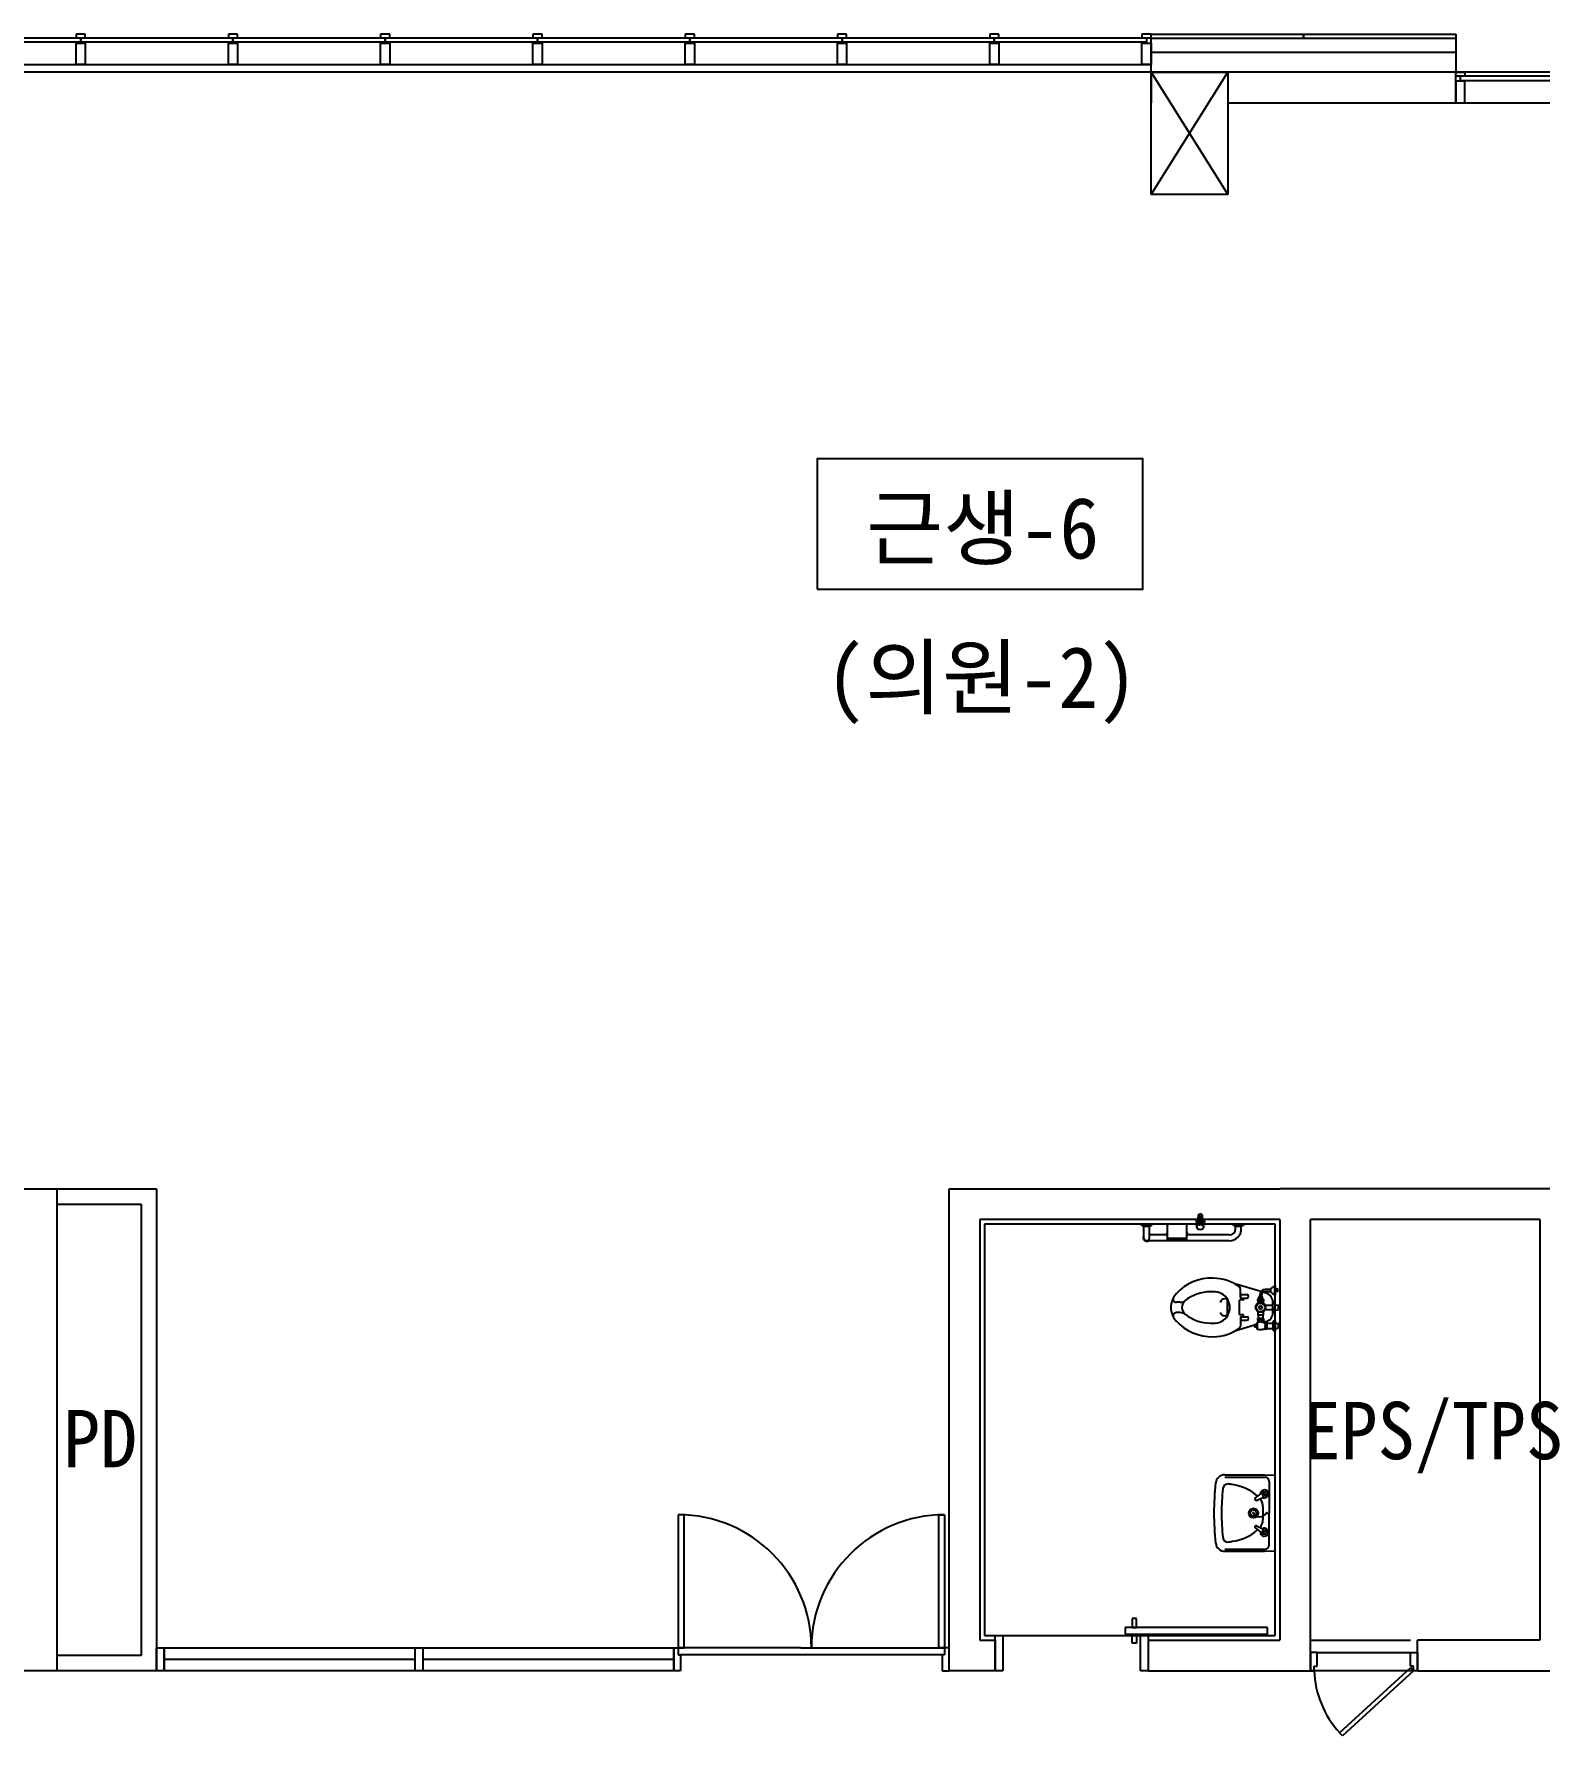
# Model space of a CAD drawing. Header units: millimetres. Extents: x 16332047 to 33387680, y -14835522 to -7015081.
# Drawn here: x 16907459 to 16917299, y -7482047 to -7470921 of the extents above; entities that cross this region are included whole.
import ezdxf
from ezdxf.enums import TextEntityAlignment as Align

# ---------------------------------------------------------------- set-up
doc = ezdxf.new("R2010")
doc.units = ezdxf.units.MM
doc.header["$LTSCALE"] = 300
doc.header["$MEASUREMENT"] = 0
doc.layers.add('arch', color=255, linetype='CONTINUOUS', lineweight=25)
doc.styles.add('돋움체', font='')
doc.styles.get('돋움체').set_extended_font_data('DotumChe')

msp = doc.modelspace()

# ---------------------------------------------------------------- linework, layer by layer
at = {"layer": 'arch'}
for p, q in [((16906534, -7470946), (16907764, -7470946)), ((16907764, -7470974), (16906534, -7470974)), ((16907794, -7470921), (16907734, -7470921)), ((16907734, -7470921), (16907734, -7470946)), ((16907734, -7470946), (16907794, -7470946)), ((16907734, -7471121), (16907734, -7470980)), ((16907734, -7470980), (16907794, -7470980)), ((16907764, -7470946), (16907764, -7470974)), ((16907764, -7470974), (16907764, -7470946)), ((16907764, -7470946), (16908759, -7470946)), ((16908759, -7470974), (16907764, -7470974)), ((16907794, -7470946), (16907794, -7470921)), ((16907794, -7470980), (16907794, -7471121)), ((16908789, -7470921), (16908729, -7470921)), ((16908729, -7470921), (16908729, -7470946)), ((16908729, -7470946), (16908789, -7470946)), ((16908729, -7471121), (16908729, -7470980)), ((16908729, -7470980), (16908789, -7470980)), ((16908759, -7470974), (16908759, -7470946)), ((16908759, -7470946), (16909754, -7470946)), ((16908759, -7470946), (16908759, -7470974)), ((16909754, -7470974), (16908759, -7470974)), ((16908789, -7470946), (16908789, -7470921)), ((16908789, -7470980), (16908789, -7471121)), ((16909784, -7470921), (16909724, -7470921)), ((16909724, -7470921), (16909724, -7470946)), ((16909724, -7470946), (16909784, -7470946)), ((16909724, -7471121), (16909724, -7470980)), ((16909724, -7470980), (16909784, -7470980)), ((16909754, -7470974), (16909754, -7470946)), ((16909754, -7470946), (16910749, -7470946)), ((16909754, -7470946), (16909754, -7470974)), ((16910749, -7470974), (16909754, -7470974)), ((16909784, -7470946), (16909784, -7470921)), ((16909784, -7470980), (16909784, -7471121)), ((16910779, -7470921), (16910719, -7470921)), ((16910719, -7470921), (16910719, -7470946)), ((16910719, -7470946), (16910779, -7470946)), ((16910719, -7471121), (16910719, -7470980)), ((16910719, -7470980), (16910779, -7470980)), ((16910749, -7470946), (16910749, -7470974)), ((16910749, -7470974), (16910749, -7470946)), ((16910749, -7470946), (16911744, -7470946)), ((16911744, -7470974), (16910749, -7470974)), ((16910779, -7470946), (16910779, -7470921)), ((16910779, -7470980), (16910779, -7471121)), ((16911774, -7470921), (16911714, -7470921)), ((16911714, -7470921), (16911714, -7470946)), ((16911714, -7470946), (16911774, -7470946)), ((16911714, -7471121), (16911714, -7470980)), ((16911714, -7470980), (16911774, -7470980)), ((16911744, -7470946), (16911744, -7470974)), ((16911744, -7470974), (16911744, -7470946)), ((16911744, -7470946), (16912739, -7470946)), ((16912739, -7470974), (16911744, -7470974)), ((16911774, -7470946), (16911774, -7470921)), ((16911774, -7470980), (16911774, -7471121)), ((16912769, -7470921), (16912709, -7470921)), ((16912709, -7470921), (16912709, -7470946)), ((16912709, -7470946), (16912769, -7470946)), ((16912709, -7471121), (16912709, -7470980)), ((16912709, -7470980), (16912769, -7470980)), ((16912739, -7470946), (16912739, -7470974)), ((16912739, -7470974), (16912739, -7470946)), ((16912739, -7470946), (16913734, -7470946)), ((16913734, -7470974), (16912739, -7470974)), ((16912769, -7470946), (16912769, -7470921)), ((16912769, -7470980), (16912769, -7471121)), ((16913764, -7470921), (16913704, -7470921)), ((16913704, -7470921), (16913704, -7470946)), ((16913704, -7470946), (16913764, -7470946)), ((16913704, -7471121), (16913704, -7470980)), ((16913704, -7470980), (16913764, -7470980)), ((16913734, -7470946), (16913734, -7470974)), ((16913734, -7470974), (16913734, -7470946)), ((16913734, -7470946), (16914729, -7470946)), ((16914729, -7470974), (16913734, -7470974)), ((16913764, -7470946), (16913764, -7470921)), ((16913764, -7470980), (16913764, -7471121)), ((16914759, -7470921), (16914699, -7470921)), ((16914699, -7470921), (16914699, -7470946)), ((16914699, -7470946), (16914759, -7470946)), ((16914699, -7471121), (16914699, -7470980)), ((16914699, -7470980), (16914759, -7470980)), ((16914729, -7470946), (16914729, -7470974)), ((16914759, -7470921), (16915754, -7470921)), ((16914759, -7470951), (16914759, -7470921)), ((16914759, -7471171), (16914759, -7470921)), ((16914759, -7470921), (16916749, -7470921)), ((16914759, -7470946), (16914759, -7470921)), ((16915754, -7470951), (16914759, -7470951)), ((16914759, -7470980), (16914759, -7471121)), ((16915754, -7470921), (16916749, -7470921)), ((16915754, -7470951), (16915754, -7470921)), ((16915754, -7470921), (16915754, -7470951)), ((16916749, -7470951), (16915754, -7470951)), ((16916749, -7470921), (16916749, -7470951)), ((16916749, -7470921), (16916749, -7471171)), ((16916749, -7471041), (16914759, -7471041)), ((16906709, -7471121), (16914759, -7471121)), ((16930059, -7471171), (16906759, -7471171)), ((16907794, -7471121), (16907734, -7471121)), ((16908789, -7471121), (16908729, -7471121)), ((16909784, -7471121), (16909724, -7471121)), ((16910779, -7471121), (16910719, -7471121)), ((16911774, -7471121), (16911714, -7471121)), ((16912769, -7471121), (16912709, -7471121)), ((16913764, -7471121), (16913704, -7471121)), ((16914759, -7471121), (16914699, -7471121)), ((16915124, -7471171), (16914759, -7471171)), ((16914759, -7471171), (16914759, -7471371)), ((16914759, -7471171), (16915259, -7471971)), ((16914759, -7471971), (16915259, -7471171)), ((16914759, -7471971), (16914759, -7471171)), ((16914759, -7471171), (16915259, -7471171)), ((16916749, -7471171), (16915259, -7471171)), ((16915259, -7471171), (16915259, -7471971)), ((16916749, -7471371), (16916749, -7471171)), ((16916749, -7471196), (16916749, -7471171)), ((16916749, -7471171), (16916809, -7471171)), ((16916809, -7471196), (16916749, -7471196)), ((16917774, -7471196), (16916779, -7471196)), ((16916779, -7471196), (16916779, -7471224)), ((16916809, -7471171), (16916809, -7471196)), ((16916809, -7471230), (16916749, -7471230)), ((16916749, -7471230), (16916749, -7471371)), ((16916779, -7471224), (16917774, -7471224)), ((16916809, -7471371), (16916809, -7471230)), ((16915259, -7471371), (16916749, -7471371)), ((16916749, -7471371), (16916809, -7471371)), ((16916749, -7471371), (16917804, -7471371)), ((16915259, -7471971), (16914759, -7471971)), ((16905009, -7478471), (16907609, -7478471)), ((16907609, -7478471), (16908259, -7478471)), ((16907609, -7478471), (16907609, -7481621)), ((16908259, -7478471), (16908259, -7481621)), ((16913439, -7478671), (16913439, -7478471)), ((16913439, -7478471), (16915599, -7478471)), ((16922959, -7478471), (16915599, -7478471)), ((16907609, -7478571), (16908159, -7478571)), ((16908159, -7478571), (16908159, -7481521)), ((16913439, -7481621), (16913439, -7478671)), ((16913639, -7478671), (16913639, -7481421)), ((16915599, -7478671), (16913639, -7478671)), ((16915103, -7478676), (16915055, -7478676)), ((16915066, -7478641), (16915066, -7478674)), ((16915067, -7478667), (16915067, -7478655)), ((16915068, -7478653), (16915078, -7478647)), ((16915078, -7478675), (16915068, -7478669)), ((16915071, -7478636), (16915079, -7478636)), ((16915087, -7478636), (16915079, -7478636)), ((16915081, -7478647), (16915091, -7478653)), ((16915091, -7478669), (16915081, -7478675)), ((16915092, -7478641), (16915092, -7478674)), ((16915092, -7478655), (16915092, -7478667)), ((16915599, -7478671), (16915599, -7481421)), ((16915799, -7481621), (16915799, -7478671)), ((16917299, -7478671), (16915799, -7478671)), ((16917299, -7478671), (16917299, -7481421)), ((16915569, -7478701), (16913669, -7478701)), ((16913669, -7478701), (16913669, -7481391)), ((16914689, -7478704), (16914729, -7478704)), ((16914699, -7478706), (16914699, -7478704)), ((16914699, -7478706), (16914713, -7478706)), ((16914699, -7478710), (16914699, -7478706)), ((16914700, -7478711), (16914699, -7478710)), ((16914712, -7478711), (16914700, -7478711)), ((16914706, -7478710), (16914706, -7478706)), ((16914707, -7478714), (16914707, -7478711)), ((16914750, -7478716), (16914709, -7478716)), ((16914710, -7478791), (16914710, -7478716)), ((16914712, -7478711), (16914713, -7478710)), ((16914713, -7478706), (16914713, -7478704)), ((16914713, -7478710), (16914713, -7478706)), ((16914769, -7478704), (16914729, -7478704)), ((16914745, -7478706), (16914745, -7478704)), ((16914760, -7478706), (16914745, -7478706)), ((16914745, -7478710), (16914745, -7478706)), ((16914746, -7478711), (16914745, -7478710)), ((16914746, -7478711), (16914759, -7478711)), ((16914748, -7478791), (16914748, -7478716)), ((16914866, -7478772), (16914748, -7478772)), ((16914752, -7478714), (16914752, -7478711)), ((16914753, -7478710), (16914753, -7478706)), ((16914759, -7478711), (16914760, -7478710)), ((16914760, -7478706), (16914760, -7478704)), ((16914760, -7478710), (16914760, -7478706)), ((16914771, -7478702), (16914771, -7478701)), ((16914862, -7478766), (16914862, -7478762)), ((16914866, -7478758), (16914863, -7478760)), ((16914866, -7478770), (16914863, -7478768)), ((16914866, -7478804), (16914866, -7478707)), ((16914986, -7478701), (16914873, -7478701)), ((16914992, -7478804), (16914992, -7478707)), ((16914992, -7478758), (16914996, -7478760)), ((16914992, -7478770), (16914996, -7478768)), ((16915269, -7478772), (16914992, -7478772)), ((16914997, -7478766), (16914997, -7478762)), ((16915114, -7478701), (16915044, -7478701)), ((16915044, -7478703), (16915044, -7478701)), ((16915113, -7478704), (16915045, -7478704)), ((16915052, -7478682), (16915052, -7478691)), ((16915052, -7478691), (16915107, -7478691)), ((16915054, -7478677), (16915104, -7478677)), ((16915054, -7478678), (16915054, -7478677)), ((16915069, -7478701), (16915069, -7478691)), ((16915070, -7478701), (16915070, -7478704)), ((16915076, -7478707), (16915071, -7478707)), ((16915083, -7478704), (16915076, -7478704)), ((16915076, -7478704), (16915076, -7478707)), ((16915083, -7478704), (16915083, -7478707)), ((16915083, -7478707), (16915088, -7478707)), ((16915090, -7478701), (16915090, -7478691)), ((16915094, -7478704), (16915094, -7478701)), ((16915104, -7478678), (16915104, -7478677)), ((16915107, -7478682), (16915107, -7478691)), ((16915114, -7478703), (16915114, -7478701)), ((16915371, -7478701), (16915287, -7478701)), ((16915287, -7478702), (16915287, -7478701)), ((16915289, -7478704), (16915329, -7478704)), ((16915299, -7478706), (16915299, -7478704)), ((16915299, -7478710), (16915299, -7478706)), ((16915299, -7478706), (16915313, -7478706)), ((16915300, -7478711), (16915299, -7478710)), ((16915312, -7478711), (16915300, -7478711)), ((16915306, -7478710), (16915306, -7478706)), ((16915307, -7478714), (16915307, -7478711)), ((16915350, -7478716), (16915309, -7478716)), ((16915310, -7478731), (16915310, -7478716)), ((16915312, -7478711), (16915313, -7478710)), ((16915313, -7478706), (16915313, -7478704)), ((16915313, -7478710), (16915313, -7478706)), ((16915369, -7478704), (16915329, -7478704)), ((16915345, -7478706), (16915345, -7478704)), ((16915345, -7478710), (16915345, -7478706)), ((16915360, -7478706), (16915345, -7478706)), ((16915346, -7478711), (16915345, -7478710)), ((16915346, -7478711), (16915359, -7478711)), ((16915348, -7478731), (16915348, -7478716)), ((16915352, -7478714), (16915352, -7478711)), ((16915353, -7478710), (16915353, -7478706)), ((16915359, -7478711), (16915360, -7478710)), ((16915360, -7478706), (16915360, -7478704)), ((16915360, -7478710), (16915360, -7478706)), ((16915371, -7478702), (16915371, -7478701)), ((16915569, -7481391), (16915569, -7478701)), ((16915269, -7478810), (16914729, -7478810)), ((16914992, -7478795), (16914866, -7478795)), ((16914992, -7478804), (16914866, -7478804)), ((16914868, -7478804), (16914868, -7478795)), ((16914991, -7478804), (16914991, -7478795)), ((16915475, -7479142), (16915305, -7479091)), ((16915342, -7479178), (16915342, -7479121)), ((16915542, -7479122), (16915564, -7479106)), ((16915565, -7479108), (16915565, -7479161)), ((16915567, -7479105), (16915569, -7479105)), ((16915569, -7479105), (16915569, -7479165)), ((16914948, -7479212), (16914924, -7479212)), ((16915258, -7479190), (16915240, -7479190)), ((16915258, -7479301), (16915258, -7479190)), ((16915336, -7479292), (16915336, -7479199)), ((16915361, -7479196), (16915340, -7479196)), ((16915344, -7479184), (16915344, -7479163)), ((16915345, -7479162), (16915384, -7479162)), ((16915345, -7479185), (16915384, -7479185)), ((16915363, -7479185), (16915363, -7479194)), ((16915493, -7479192), (16915456, -7479192)), ((16915493, -7479206), (16915456, -7479206)), ((16915458, -7479207), (16915457, -7479206)), ((16915458, -7479207), (16915457, -7479206)), ((16915458, -7479206), (16915458, -7479207)), ((16915458, -7479207), (16915458, -7479207)), ((16915458, -7479207), (16915458, -7479207)), ((16915458, -7479217), (16915458, -7479209)), ((16915486, -7479175), (16915463, -7479175)), ((16915486, -7479186), (16915463, -7479186)), ((16915464, -7479186), (16915464, -7479190)), ((16915465, -7479189), (16915464, -7479191)), ((16915464, -7479189), (16915485, -7479189)), ((16915465, -7479186), (16915465, -7479189)), ((16915468, -7479163), (16915468, -7479175)), ((16915481, -7479175), (16915481, -7479163)), ((16915484, -7479186), (16915484, -7479189)), ((16915484, -7479189), (16915485, -7479191)), ((16915485, -7479186), (16915485, -7479190)), ((16915510, -7479153), (16915488, -7479147)), ((16915490, -7479209), (16915490, -7479217)), ((16915491, -7479207), (16915491, -7479206)), ((16915492, -7479206), (16915491, -7479207)), ((16915491, -7479207), (16915491, -7479207)), ((16915541, -7479128), (16915503, -7479128)), ((16915503, -7479141), (16915541, -7479141)), ((16915503, -7479230), (16915553, -7479230)), ((16915541, -7479145), (16915541, -7479125)), ((16915552, -7479154), (16915542, -7479147)), ((16915564, -7479164), (16915552, -7479154)), ((16915553, -7479265), (16915553, -7479226)), ((16915554, -7479246), (16915554, -7479213)), ((16915554, -7479279), (16915554, -7479213)), ((16915566, -7479213), (16915569, -7479213)), ((16915569, -7479165), (16915567, -7479165)), ((16915569, -7479214), (16915569, -7479213)), ((16915569, -7479278), (16915569, -7479214)), ((16915569, -7479229), (16915570, -7479229)), ((16915570, -7479229), (16915589, -7479230)), ((16915572, -7479125), (16915571, -7479125)), ((16915572, -7479144), (16915571, -7479144)), ((16915572, -7479144), (16915572, -7479125)), ((16915586, -7479127), (16915574, -7479127)), ((16915586, -7479142), (16915574, -7479142)), ((16915587, -7479141), (16915587, -7479128)), ((16915590, -7479231), (16915589, -7479230)), ((16915590, -7479260), (16915590, -7479231)), ((16914948, -7479279), (16914924, -7479279)), ((16915258, -7479301), (16915240, -7479301)), ((16915361, -7479295), (16915340, -7479295)), ((16915342, -7479314), (16915342, -7479371)), ((16915344, -7479308), (16915344, -7479328)), ((16915345, -7479307), (16915384, -7479307)), ((16915345, -7479329), (16915384, -7479329)), ((16915363, -7479307), (16915363, -7479297)), ((16915454, -7479344), (16915452, -7479344)), ((16915494, -7479318), (16915454, -7479318)), ((16915454, -7479329), (16915454, -7479329)), ((16915454, -7479329), (16915494, -7479329)), ((16915454, -7479345), (16915455, -7479344)), ((16915455, -7479329), (16915455, -7479330)), ((16915455, -7479330), (16915457, -7479332)), ((16915493, -7479330), (16915455, -7479330)), ((16915456, -7479272), (16915456, -7479294)), ((16915456, -7479295), (16915492, -7479295)), ((16915456, -7479329), (16915456, -7479331)), ((16915458, -7479295), (16915458, -7479318)), ((16915458, -7479295), (16915458, -7479295)), ((16915458, -7479295), (16915458, -7479295)), ((16915458, -7479342), (16915458, -7479335)), ((16915465, -7479250), (16915465, -7479241)), ((16915466, -7479240), (16915473, -7479235)), ((16915473, -7479256), (16915466, -7479252)), ((16915475, -7479235), (16915483, -7479240)), ((16915483, -7479252), (16915475, -7479256)), ((16915484, -7479241), (16915484, -7479250)), ((16915490, -7479318), (16915490, -7479295)), ((16915490, -7479295), (16915490, -7479295)), ((16915490, -7479295), (16915490, -7479295)), ((16915490, -7479341), (16915490, -7479335)), ((16915491, -7479332), (16915493, -7479330)), ((16915510, -7479338), (16915491, -7479344)), ((16915492, -7479329), (16915492, -7479331)), ((16915493, -7479294), (16915493, -7479272)), ((16915493, -7479330), (16915493, -7479329)), ((16915494, -7479329), (16915494, -7479329)), ((16915510, -7479338), (16915502, -7479341)), ((16915553, -7479262), (16915503, -7479262)), ((16915554, -7479246), (16915554, -7479279)), ((16915566, -7479278), (16915569, -7479278)), ((16915566, -7479333), (16915569, -7479333)), ((16915569, -7479263), (16915570, -7479263)), ((16915569, -7479278), (16915569, -7479278)), ((16915569, -7479333), (16915569, -7479398)), ((16915570, -7479263), (16915589, -7479262)), ((16915590, -7479260), (16915589, -7479262)), ((16915434, -7479361), (16915305, -7479400)), ((16915437, -7479360), (16915434, -7479360)), ((16915434, -7479361), (16915434, -7479365)), ((16915434, -7479365), (16915436, -7479365)), ((16915434, -7479367), (16915434, -7479370)), ((16915436, -7479367), (16915434, -7479367)), ((16915434, -7479371), (16915437, -7479371)), ((16915436, -7479365), (16915436, -7479366)), ((16915436, -7479366), (16915436, -7479367)), ((16915437, -7479357), (16915439, -7479356)), ((16915437, -7479374), (16915437, -7479357)), ((16915437, -7479360), (16915437, -7479360)), ((16915437, -7479371), (16915437, -7479371)), ((16915439, -7479375), (16915437, -7479374)), ((16915439, -7479356), (16915444, -7479356)), ((16915444, -7479361), (16915439, -7479361)), ((16915444, -7479371), (16915439, -7479371)), ((16915444, -7479375), (16915439, -7479375)), ((16915444, -7479356), (16915445, -7479357)), ((16915445, -7479374), (16915444, -7479375)), ((16915445, -7479374), (16915445, -7479357)), ((16915445, -7479357), (16915447, -7479357)), ((16915447, -7479374), (16915445, -7479374)), ((16915450, -7479346), (16915449, -7479355)), ((16915449, -7479374), (16915449, -7479357)), ((16915449, -7479376), (16915450, -7479386)), ((16915452, -7479387), (16915454, -7479387)), ((16915454, -7479387), (16915454, -7479344)), ((16915454, -7479346), (16915454, -7479345)), ((16915455, -7479387), (16915454, -7479387)), ((16915512, -7479385), (16915512, -7479346)), ((16915515, -7479349), (16915512, -7479349)), ((16915515, -7479383), (16915512, -7479382)), ((16915515, -7479349), (16915553, -7479349)), ((16915515, -7479349), (16915515, -7479383)), ((16915515, -7479383), (16915553, -7479383)), ((16915553, -7479346), (16915553, -7479385)), ((16915566, -7479398), (16915569, -7479398)), ((16915569, -7479349), (16915570, -7479349)), ((16915570, -7479350), (16915569, -7479350)), ((16915570, -7479381), (16915569, -7479381)), ((16915569, -7479383), (16915570, -7479383)), ((16915570, -7479349), (16915589, -7479350)), ((16915570, -7479383), (16915570, -7479349)), ((16915570, -7479383), (16915589, -7479382)), ((16915590, -7479351), (16915589, -7479350)), ((16915590, -7479380), (16915589, -7479382)), ((16915590, -7479380), (16915590, -7479351)), ((16915240, -7480340), (16915499, -7480340)), ((16915499, -7480340), (16915569, -7480342)), ((16915240, -7480355), (16915503, -7480355)), ((16915531, -7480383), (16915531, -7480590)), ((16915437, -7480501), (16915439, -7480504)), ((16915439, -7480493), (16915478, -7480462)), ((16915447, -7480507), (16915492, -7480485)), ((16915489, -7480548), (16915489, -7480632)), ((16911707, -7480601), (16911669, -7480601)), ((16911669, -7480601), (16911669, -7481471)), ((16911707, -7481471), (16911707, -7480601)), ((16913371, -7481471), (16913371, -7480601)), ((16913371, -7480601), (16913409, -7480601)), ((16913409, -7480601), (16913409, -7481471)), ((16915437, -7480679), (16915439, -7480676)), ((16915447, -7480673), (16915492, -7480695)), ((16915531, -7480797), (16915531, -7480590)), ((16915439, -7480687), (16915478, -7480718)), ((16915240, -7480825), (16915503, -7480825)), ((16915240, -7480840), (16915499, -7480840)), ((16915499, -7480840), (16915569, -7480838)), ((16914589, -7481339), (16914589, -7481381)), ((16915518, -7481339), (16914589, -7481339)), ((16914664, -7481279), (16914634, -7481279)), ((16914634, -7481279), (16914634, -7481339)), ((16914634, -7481339), (16914664, -7481339)), ((16914664, -7481339), (16914664, -7481279)), ((16915518, -7481381), (16915518, -7481339)), ((16913639, -7481421), (16913739, -7481421)), ((16913669, -7481391), (16915569, -7481391)), ((16913689, -7481391), (16914689, -7481391)), ((16913739, -7481391), (16913789, -7481391)), ((16913739, -7481621), (16913739, -7481391)), ((16913739, -7481421), (16913739, -7481621)), ((16913789, -7481391), (16913789, -7481621)), ((16914589, -7481381), (16915518, -7481381)), ((16914634, -7481441), (16914634, -7481381)), ((16914634, -7481381), (16914664, -7481381)), ((16914664, -7481441), (16914634, -7481441)), ((16914664, -7481381), (16914664, -7481441)), ((16914689, -7481391), (16914739, -7481391)), ((16914689, -7481621), (16914689, -7481391)), ((16914739, -7481391), (16914739, -7481621)), ((16914739, -7481421), (16915599, -7481421)), ((16914739, -7481421), (16914739, -7481621)), ((16915799, -7481421), (16916454, -7481421)), ((16916499, -7481621), (16916499, -7481421)), ((16917299, -7481421), (16916499, -7481421)), ((16908159, -7481521), (16907609, -7481521)), ((16908259, -7481471), (16908309, -7481471)), ((16908259, -7481621), (16908259, -7481471)), ((16908309, -7481471), (16908309, -7481621)), ((16908309, -7481471), (16911639, -7481471)), ((16908309, -7481621), (16908309, -7481471)), ((16908309, -7481546), (16909949, -7481546)), ((16909949, -7481471), (16909999, -7481471)), ((16909949, -7481621), (16909949, -7481471)), ((16909999, -7481471), (16909999, -7481621)), ((16909999, -7481546), (16911639, -7481546)), ((16911639, -7481471), (16911639, -7481621)), ((16911639, -7481491), (16911639, -7481471)), ((16911639, -7481471), (16911669, -7481471)), ((16911639, -7481621), (16911639, -7481491)), ((16912469, -7481471), (16911669, -7481471)), ((16911669, -7481471), (16911707, -7481471)), ((16911669, -7481471), (16911669, -7481516)), ((16911669, -7481516), (16911684, -7481516)), ((16913394, -7481516), (16911684, -7481516)), ((16911684, -7481516), (16911684, -7481526)), ((16911684, -7481526), (16911684, -7481526)), ((16911684, -7481526), (16911684, -7481621)), ((16912469, -7481471), (16913409, -7481471)), ((16913409, -7481471), (16913371, -7481471)), ((16913409, -7481516), (16913394, -7481516)), ((16913394, -7481516), (16913394, -7481526)), ((16913394, -7481526), (16913394, -7481526)), ((16913394, -7481526), (16913394, -7481621)), ((16913439, -7481471), (16913409, -7481471)), ((16913409, -7481471), (16913409, -7481516)), ((16913439, -7481491), (16913439, -7481471)), ((16913439, -7481621), (16913439, -7481491)), ((16915799, -7481501), (16915799, -7481501)), ((16915799, -7481501), (16915799, -7481501)), ((16915799, -7481501), (16915799, -7481621)), ((16915844, -7481501), (16915799, -7481501)), ((16915844, -7481501), (16916454, -7481501)), ((16915844, -7481530), (16915844, -7481501)), ((16915844, -7481590), (16915844, -7481530)), ((16915844, -7481530), (16915844, -7481530)), ((16916454, -7481530), (16916454, -7481501)), ((16916454, -7481501), (16916499, -7481501)), ((16916454, -7481590), (16916454, -7481530)), ((16916454, -7481530), (16916454, -7481530)), ((16916499, -7481501), (16916499, -7481501)), ((16916499, -7481501), (16916499, -7481621)), ((16907609, -7481621), (16905009, -7481621)), ((16908259, -7481621), (16907609, -7481621)), ((16908309, -7481621), (16908259, -7481621)), ((16911639, -7481621), (16908309, -7481621)), ((16909999, -7481621), (16909949, -7481621)), ((16911684, -7481621), (16911639, -7481621)), ((16913394, -7481621), (16913439, -7481621)), ((16913639, -7481621), (16913439, -7481621)), ((16913739, -7481621), (16913439, -7481621)), ((16913789, -7481621), (16913739, -7481621)), ((16914739, -7481621), (16914689, -7481621)), ((16914739, -7481621), (16915799, -7481621)), ((16916474, -7481621), (16915799, -7481621)), ((16915799, -7481621), (16915824, -7481621)), ((16915824, -7481621), (16915824, -7481590)), ((16915824, -7481590), (16915844, -7481590)), ((16916474, -7481621), (16915824, -7481621)), ((16915990, -7482026), (16916455, -7481599)), ((16916474, -7481621), (16916010, -7482047)), ((16916474, -7481590), (16916454, -7481590)), ((16916455, -7481599), (16916474, -7481621)), ((16916474, -7481621), (16916474, -7481590)), ((16916499, -7481621), (16916474, -7481621)), ((16916499, -7481601), (16916499, -7481601)), ((16916499, -7481621), (16917499, -7481621)), ((16916499, -7481621), (16916499, -7481621)), ((16916010, -7482047), (16915990, -7482026))]:
    msp.add_line(p, q, dxfattribs=at)
msp.add_lwpolyline([(16912576, -7474550), (16914704, -7474550), (16914704, -7473699), (16912576, -7473699)], close=True, dxfattribs=at)
for centre, radius in [((16915079, -7478661), 12.7), ((16915079, -7478661), 7.5), ((16915474, -7479246), 32.5), ((16915474, -7479246), 29), ((16915474, -7479246), 9.51), ((16915427, -7480590), 31), ((16915499, -7480465), 7.76), ((16915427, -7480590), 20.5), ((16915427, -7480590), 3), ((16915514, -7480590), 3), ((16915499, -7480715), 7.76)]:
    msp.add_circle(centre, radius, dxfattribs=at)
for centre, radius, start, end in [((16915055, -7478677), 1, 90, 180), ((16915064, -7478674), 2, 270, 0), ((16915071, -7478641), 5, 90, 180), ((16915079, -7478661), 14, 144.5475, 155.4525), ((16915079, -7478661), 14, 204.5475, 215.4525), ((16915079, -7478661), 14, 84.5475, 95.4525), ((16915079, -7478661), 14, 264.5475, 275.4525), ((16915087, -7478641), 5, 0, 90), ((16915079, -7478661), 14, 24.5475, 35.4525), ((16915079, -7478661), 14, 324.5475, 335.4525), ((16915094, -7478674), 2, 180, 270), ((16915103, -7478677), 1, 0, 90), ((16914702, -7478699), 11.9, 252.4016, 287.5984), ((16914710, -7478699), 11.9, 252.4016, 287.5984), ((16914709, -7478714), 2, 180, 270), ((16914729, -7478791), 22.5, 147.6125, 302.3875), ((16914749, -7478699), 11.9, 252.4016, 287.5984), ((16914750, -7478714), 2, 270, 0), ((16914756, -7478699), 11.9, 252.4016, 287.5984), ((16914769, -7478702), 2, 270, 0), ((16914864, -7478762), 2.5, 120, 180), ((16914864, -7478766), 2.5, 180, 240), ((16914873, -7478707), 6.5, 90, 180), ((16914986, -7478707), 6.5, 0, 90), ((16914994, -7478762), 2.5, 0, 60), ((16914994, -7478766), 2.5, 300, 0), ((16915045, -7478703), 1, 180, 270), ((16915057, -7478682), 5, 120, 180), ((16915065, -7478720), 10, 150.6747, 225.7472), ((16915070, -7478722), 15.8, 87.2313, 150.6747), ((16915079, -7478705), 30.4, 225.7472, 314.2528), ((16915088, -7478722), 15.8, 29.3253, 92.7687), ((16915094, -7478720), 10, 314.2528, 29.3253), ((16915102, -7478682), 5, 0, 60), ((16915113, -7478703), 1, 270, 0), ((16915269, -7478731), 79, 270, 0), ((16915269, -7478731), 41, 270, 0), ((16915289, -7478702), 2, 180, 270), ((16915302, -7478699), 11.9, 252.4016, 287.5984), ((16915310, -7478699), 11.9, 252.4016, 287.5984), ((16915309, -7478714), 2, 180, 270), ((16915349, -7478699), 11.9, 252.4016, 287.5984), ((16915350, -7478714), 2, 270, 0), ((16915356, -7478699), 11.9, 252.4016, 287.5984), ((16915369, -7478702), 2, 270, 0), ((16914729, -7478791), 19, 180, 0), ((16915156, -7479371), 317, 88.6368, 137.4961), ((16915163, -7479349), 294, 53.4988, 89.8822), ((16915331, -7479121), 10.3, 0, 53.4988), ((16915567, -7479110), 5, 90, 127.6262), ((16915013, -7479246), 125, 160.3503, 180), ((16915019, -7479246), 131, 171.4821, 180), ((16915013, -7479246), 125, 151.2282, 160.3503), ((16914924, -7479191), 21.5, 149.8753, 270), ((16915019, -7479246), 131, 137.4961, 149.8753), ((16914948, -7479161), 51.6, 270, 309.5537), ((16915019, -7479246), 58.8, 129.5537, 230.4463), ((16915148, -7479413), 270, 90.5392, 128.3803), ((16915019, -7479246), 58.8, 129.0342, 129.5537), ((16915157, -7479314), 171, 87.9775, 93.8508), ((16915163, -7479279), 136, 64.6073, 90), ((16915240, -7479221), 30.9, 90, 164.4378), ((16915171, -7479245), 102, 359.4212, 60.5968), ((16915340, -7479199), 3.09, 90, 180), ((16915345, -7479178), 3.09, 180, 250.5288), ((16915345, -7479163), 1.03, 90, 180), ((16915345, -7479184), 1.03, 180, 270), ((16915361, -7479194), 2.06, 270, 0), ((16915384, -7479173), 11.3, 270, 90), ((16915468, -7479199), 14.1, 149.057, 210.943), ((16915460, -7479198), 6.57, 149.2917, 166.1785), ((16915463, -7479199), 9.78, 166.1785, 180), ((16915463, -7479199), 9.78, 180, 193.8215), ((16915460, -7479200), 6.57, 193.8215, 210.7083), ((16915458, -7479197), 4.28, 124.8914, 149.2919), ((16915458, -7479201), 4.28, 210.7081, 235.1086), ((16915457, -7479195), 2.13, 90, 124.8915), ((16915457, -7479203), 2.13, 235.1085, 270), ((16915457, -7479195), 2.13, 55.1085, 90), ((16915457, -7479203), 2.13, 270, 304.8915), ((16915456, -7479197), 4.28, 30.7081, 55.1086), ((16915456, -7479201), 4.28, 304.8914, 329.2919), ((16915456, -7479209), 2, 0, 44.87), ((16915454, -7479198), 6.57, 13.8215, 30.7082), ((16915454, -7479200), 6.57, 329.2918, 346.1785), ((16915451, -7479199), 9.78, 0, 13.8215), ((16915451, -7479199), 9.78, 346.1785, 360), ((16915473, -7479181), 11.9, 152.4183, 207.5817), ((16915465, -7479179), 3.15, 131.5242, 154.9306), ((16915467, -7479180), 5.66, 154.9305, 169.0341), ((16915471, -7479181), 9.34, 169.0341, 180), ((16915471, -7479181), 9.34, 180, 190.9659), ((16915467, -7479182), 5.66, 190.9659, 205.0694), ((16915465, -7479183), 3.15, 205.0694, 228.4758), ((16915462, -7479190), 1.5, 270, 0), ((16915464, -7479178), 1.03, 90, 131.5243), ((16915464, -7479184), 1.03, 228.4757, 270), ((16915462, -7479179), 3.15, 25.0694, 48.4758), ((16915464, -7479178), 1.03, 48.4757, 90.0001), ((16915462, -7479183), 3.15, 311.5242, 334.9306), ((16915464, -7479184), 1.03, 269.9999, 311.5243), ((16915460, -7479180), 5.66, 10.9659, 25.0694), ((16915456, -7479181), 9.34, 0, 10.9659), ((16915456, -7479181), 9.34, 349.0341, 360), ((16915460, -7479182), 5.66, 334.9305, 349.0341), ((16915470, -7479199), 4.18, 149.7498, 180), ((16915470, -7479199), 4.18, 180, 210.2502), ((16915472, -7479200), 6.4, 125.3845, 149.7498), ((16915472, -7479198), 6.4, 210.2502, 234.6155), ((16915503, -7479163), 34.7, 90, 180), ((16915473, -7479181), 4.54, 129.8738, 153.6253), ((16915473, -7479181), 3.7, 153.6253, 180), ((16915473, -7479181), 3.7, 180.0001, 206.3747), ((16915473, -7479181), 4.54, 206.3747, 230.1262), ((16915473, -7479202), 8.56, 106.3938, 125.3846), ((16915473, -7479196), 8.56, 234.6154, 253.6062), ((16915474, -7479182), 5.31, 109.0863, 129.8738), ((16915474, -7479180), 5.31, 230.1262, 250.9137), ((16915474, -7479205), 11.5, 90, 106.3938), ((16915474, -7479193), 11.5, 253.6062, 270), ((16915474, -7479183), 6.29, 90, 109.0864), ((16915474, -7479179), 6.29, 250.9136, 270), ((16915474, -7479183), 6.29, 70.9136, 90), ((16915474, -7479179), 6.29, 270, 289.0864), ((16915474, -7479205), 11.5, 73.6062, 90), ((16915474, -7479193), 11.5, 269.9999, 286.3938), ((16915475, -7479182), 5.31, 50.1262, 70.9137), ((16915475, -7479180), 5.31, 289.0863, 309.8738), ((16915475, -7479181), 4.54, 26.3748, 50.1262), ((16915475, -7479181), 4.54, 309.8738, 333.6252), ((16915475, -7479202), 8.56, 54.6154, 73.6062), ((16915475, -7479196), 8.56, 286.3938, 305.3846), ((16915476, -7479181), 3.7, 0.0001, 26.3747), ((16915476, -7479181), 3.7, 333.6253, 360), ((16915476, -7479200), 6.4, 30.2502, 54.6155), ((16915476, -7479198), 6.4, 305.3845, 329.7498), ((16915503, -7479163), 22, 90, 180), ((16915478, -7479199), 4.18, 0, 30.2502), ((16915478, -7479199), 4.18, 329.7498, 360), ((16915489, -7479180), 5.66, 154.9306, 169.0341), ((16915492, -7479181), 9.34, 169.0341, 180), ((16915492, -7479181), 9.34, 180, 190.9659), ((16915489, -7479182), 5.66, 190.9659, 205.0695), ((16915486, -7479179), 3.15, 131.5242, 154.9306), ((16915485, -7479178), 1.03, 89.9999, 131.5243), ((16915486, -7479183), 3.15, 205.0694, 228.4758), ((16915485, -7479184), 1.03, 228.4757, 270.0001), ((16915485, -7479178), 1.03, 48.4757, 90), ((16915485, -7479184), 1.03, 270, 311.5243), ((16915486, -7479190), 1.5, 180, 270), ((16915475, -7479181), 11.9, 332.4183, 27.5817), ((16915484, -7479179), 3.15, 25.0694, 48.4758), ((16915481, -7479180), 5.66, 10.9659, 25.0695), ((16915481, -7479182), 5.66, 334.9306, 349.0341), ((16915484, -7479183), 3.15, 311.5242, 334.9306), ((16915478, -7479181), 9.34, 0, 10.9659), ((16915478, -7479181), 9.34, 349.0341, 360), ((16915495, -7479198), 6.57, 149.2917, 166.1785), ((16915498, -7479199), 9.78, 166.1785, 180), ((16915498, -7479199), 9.78, 180, 193.8215), ((16915495, -7479200), 6.57, 193.8215, 210.7083), ((16915493, -7479197), 4.28, 124.8914, 149.2919), ((16915493, -7479201), 4.28, 210.7081, 235.1086), ((16915492, -7479195), 2.13, 90, 124.8915), ((16915492, -7479203), 2.13, 235.1085, 270), ((16915492, -7479209), 2, 135.13, 180), ((16915492, -7479195), 2.13, 55.1085, 90), ((16915492, -7479203), 2.13, 270, 304.8915), ((16915481, -7479199), 14.1, 329.057, 30.943), ((16915490, -7479197), 4.28, 30.7081, 55.1086), ((16915490, -7479201), 4.28, 304.8914, 329.2919), ((16915488, -7479198), 6.57, 13.8215, 30.7082), ((16915488, -7479200), 6.57, 329.2918, 346.1785), ((16915485, -7479199), 9.78, 0, 13.8215), ((16915485, -7479199), 9.78, 346.1785, 360), ((16915492, -7479213), 62.5, 0, 73.2231), ((16915544, -7479125), 3, 150.5426, 180), ((16915544, -7479145), 3, 180, 209.4574), ((16915544, -7479125), 3, 127.6262, 150.5426), ((16915544, -7479145), 3, 209.4574, 232.3738), ((16915566, -7479226), 13.1, 90, 180), ((16915567, -7479160), 5, 232.3738, 250.0815), ((16915567, -7479160), 5, 250.0815, 270), ((16915571, -7479123), 2, 180, 270), ((16915571, -7479146), 2, 90, 180), ((16915574, -7479125), 2, 180, 270), ((16915574, -7479144), 2, 90, 180), ((16915586, -7479128), 1, 0, 90), ((16915586, -7479141), 1, 270, 0), ((16915013, -7479246), 125, 180, 199.6497), ((16915013, -7479246), 125, 199.6497, 208.8373), ((16914924, -7479301), 21.5, 90, 210.1247), ((16915019, -7479246), 131, 210.1247, 222.5039), ((16915156, -7479120), 317, 222.5039, 271.3632), ((16914948, -7479331), 51.6, 50.4463, 90), ((16915148, -7479078), 270, 231.6197, 269.4608), ((16915019, -7479246), 58.8, 230.4463, 230.9658), ((16915163, -7479213), 136, 270, 295.3927), ((16915240, -7479270), 30.9, 195.5622, 270), ((16915171, -7479247), 102, 299.4032, 0.5788), ((16915340, -7479292), 3.09, 180, 270), ((16915345, -7479314), 3.09, 109.4712, 180), ((16915345, -7479308), 1.03, 90, 180), ((16915345, -7479328), 1.03, 180, 270), ((16915361, -7479297), 2.06, 0, 90), ((16915384, -7479318), 11.3, 270, 90), ((16915452, -7479346), 1.5, 90, 172.7825), ((16915469, -7479324), 16, 159.8945, 180), ((16915460, -7479324), 6.77, 161.4566, 180.0001), ((16915469, -7479324), 16, 180, 200.1055), ((16915460, -7479324), 6.77, 179.9999, 198.5434), ((16915459, -7479323), 5.57, 140.9989, 161.4567), ((16915459, -7479324), 5.57, 198.5433, 219.0011), ((16915454, -7479344), 0.3, 0, 90), ((16915458, -7479323), 4.65, 117.0894, 140.9989), ((16915458, -7479325), 4.65, 219.0011, 242.9106), ((16915471, -7479392), 50, 106.1914, 108.8997), ((16915456, -7479294), 0.5, 180, 270), ((16915458, -7479322), 3.63, 90, 117.0893), ((16915458, -7479326), 3.63, 242.9107, 270), ((16915454, -7479335), 4, 0, 45), ((16915456, -7479342), 2, 286.1914, 0), ((16915458, -7479322), 3.63, 62.9107, 90), ((16915458, -7479326), 3.63, 270, 297.0893), ((16915457, -7479323), 4.65, 39.0011, 62.9106), ((16915457, -7479325), 4.65, 297.0894, 320.9989), ((16915457, -7479323), 5.57, 18.5433, 39.0011), ((16915457, -7479324), 5.57, 320.9989, 341.4567), ((16915455, -7479324), 6.77, 360, 18.5434), ((16915455, -7479324), 6.77, 341.4566, 0), ((16915471, -7479392), 50, 89.6978, 99.6758), ((16915474, -7479246), 10.4, 143.8545, 156.1455), ((16915474, -7479246), 10.4, 203.8545, 216.1455), ((16915472, -7479325), 6.39, 122.9801, 147.4492), ((16915469, -7479324), 3.65, 147.4491, 180), ((16915469, -7479324), 3.65, 180, 212.5509), ((16915472, -7479322), 6.39, 212.5508, 237.0199), ((16915473, -7479328), 9.18, 105.0449, 122.9801), ((16915473, -7479320), 9.18, 237.0199, 254.9551), ((16915474, -7479331), 13, 90, 105.0449), ((16915474, -7479316), 13, 254.9551, 270), ((16915474, -7479246), 10.4, 83.8545, 96.1455), ((16915474, -7479246), 10.4, 263.8545, 276.1455), ((16915474, -7479331), 13, 74.9551, 90), ((16915474, -7479316), 13, 270, 285.0449), ((16915469, -7479442), 100, 80.3978, 86.1342), ((16915475, -7479328), 9.18, 57.0199, 74.9551), ((16915475, -7479320), 9.18, 285.0449, 302.9801), ((16915477, -7479325), 6.39, 32.5508, 57.0199), ((16915477, -7479322), 6.39, 302.9801, 327.4492), ((16915479, -7479324), 3.65, 360, 32.5509), ((16915479, -7479324), 3.65, 327.4491, 0), ((16915474, -7479246), 10.4, 23.8545, 36.1455), ((16915474, -7479246), 10.4, 323.8545, 336.1455), ((16915493, -7479324), 6.77, 161.4566, 180), ((16915493, -7479324), 6.77, 180, 198.5434), ((16915492, -7479323), 5.57, 140.9989, 161.4567), ((16915492, -7479324), 5.57, 198.5433, 219.0011), ((16915491, -7479323), 4.65, 117.0894, 140.9989), ((16915491, -7479325), 4.65, 219.0011, 242.9106), ((16915491, -7479322), 3.63, 90, 117.0893), ((16915491, -7479326), 3.63, 242.9107, 270), ((16915494, -7479335), 4, 135, 180), ((16915494, -7479341), 4, 180, 255.9055), ((16915491, -7479322), 3.63, 62.9107, 90), ((16915491, -7479326), 3.63, 270, 297.0893), ((16915492, -7479294), 0.5, 270, 0), ((16915490, -7479323), 4.65, 39.0011, 62.9106), ((16915490, -7479325), 4.65, 297.0894, 320.9989), ((16915479, -7479324), 16, 0, 20.1055), ((16915490, -7479323), 5.57, 18.5433, 39.0011), ((16915479, -7479324), 16, 339.8945, 0), ((16915490, -7479324), 5.57, 320.9989, 341.4567), ((16915489, -7479324), 6.77, 359.9999, 18.5434), ((16915489, -7479324), 6.77, 341.4566, 0.0001), ((16915492, -7479279), 62.5, 286.7769, 0), ((16915566, -7479265), 13.1, 180, 270), ((16915566, -7479346), 13.1, 90, 180), ((16915157, -7479178), 171, 266.1492, 272.0225), ((16915163, -7479143), 294, 270.1178, 306.5012), ((16915331, -7479371), 10.3, 306.5012, 0), ((16915434, -7479361), 0.5, 90, 180), ((16915434, -7479370), 0.5, 180, 270), ((16915440, -7479358), 2.93, 180, 236.1802), ((16915447, -7479366), 9.8, 150.1583, 209.8417), ((16915440, -7479373), 2.93, 123.8198, 180), ((16915442, -7479358), 2.93, 303.8198, 0), ((16915435, -7479366), 9.8, 330.1583, 29.8417), ((16915442, -7479373), 2.93, 0, 56.1802), ((16915447, -7479355), 2.5, 270, 352.7825), ((16915447, -7479376), 2.5, 7.2175, 90), ((16915452, -7479386), 1.5, 187.2175, 270), ((16915454, -7479387), 0.3, 270, 0), ((16915471, -7479340), 50, 251.1003, 272.0933), ((16915469, -7479290), 100, 272.0933, 287.5074), ((16915469, -7479442), 100, 72.6776, 75.9359), ((16915500, -7479343), 3, 252.6776, 298.1492), ((16915500, -7479388), 3, 61.8508, 107.3224), ((16915506, -7479356), 11, 56.9443, 118.1492), ((16915505, -7479350), 4.51, 126.3918, 150.3532), ((16915504, -7479349), 3.48, 150.3531, 177.7001), ((16915504, -7479349), 3.48, 177.7, 205.0469), ((16915505, -7479349), 4.51, 205.0468, 229.0083), ((16915508, -7479365), 7.37, 143.0937, 162.7205), ((16915510, -7479366), 9.49, 162.7205, 180), ((16915510, -7479366), 9.49, 180, 197.2795), ((16915508, -7479366), 7.37, 197.2795, 216.9063), ((16915505, -7479383), 4.51, 130.9917, 154.9532), ((16915504, -7479382), 3.48, 154.9531, 182.3), ((16915504, -7479382), 3.48, 182.2999, 209.6468), ((16915505, -7479382), 4.51, 209.6468, 233.6082), ((16915506, -7479376), 11, 241.8508, 303.0557), ((16915506, -7479351), 5.46, 106.0533, 126.3918), ((16915506, -7479348), 5.46, 229.0082, 249.3467), ((16915507, -7479364), 5.77, 118.879, 143.0936), ((16915507, -7479367), 5.77, 216.9064, 241.121), ((16915506, -7479383), 5.46, 110.6533, 130.9918), ((16915506, -7479381), 5.46, 233.6082, 253.9467), ((16915506, -7479352), 6.69, 87.7, 106.0533), ((16915506, -7479347), 6.69, 249.3467, 267.7), ((16915506, -7479363), 4.08, 90, 118.8791), ((16915506, -7479369), 4.08, 241.1209, 270), ((16915506, -7479384), 6.69, 92.3, 110.6533), ((16915506, -7479380), 6.69, 253.9467, 272.3), ((16915506, -7479352), 6.69, 69.3467, 87.7), ((16915506, -7479347), 6.69, 267.7, 286.0533), ((16915506, -7479363), 4.08, 61.1209, 90), ((16915506, -7479369), 4.08, 270, 298.8791), ((16915506, -7479384), 6.69, 73.9467, 92.3), ((16915506, -7479380), 6.69, 272.3, 290.6533), ((16915506, -7479351), 5.46, 49.0082, 69.3467), ((16915506, -7479348), 5.46, 286.0533, 306.3918), ((16915505, -7479364), 5.77, 36.9064, 61.121), ((16915505, -7479367), 5.77, 298.879, 323.0936), ((16915506, -7479383), 5.46, 53.6082, 73.9467), ((16915506, -7479381), 5.46, 290.6533, 310.9918), ((16915507, -7479350), 4.51, 25.0468, 49.0082), ((16915507, -7479349), 4.51, 306.3918, 330.3532), ((16915504, -7479365), 7.37, 17.2796, 36.9063), ((16915504, -7479366), 7.37, 323.0937, 342.7204), ((16915507, -7479382), 4.51, 29.6468, 53.6082), ((16915507, -7479382), 4.51, 310.9918, 334.9532), ((16915508, -7479349), 3.48, 357.7, 25.0469), ((16915508, -7479349), 3.48, 330.3531, 357.7), ((16915502, -7479366), 9.49, 0, 17.2795), ((16915502, -7479366), 9.49, 342.7205, 360), ((16915508, -7479382), 3.48, 2.3, 29.6469), ((16915508, -7479382), 3.48, 334.9531, 2.3), ((16915566, -7479385), 13.1, 180, 270), ((16915240, -7480400), 60, 90, 173.5448), ((16916919, -7480590), 1750, 173.5448, 180), ((16916919, -7480590), 1700, 174.5958, 180), ((16915260, -7480433), 33, 90, 174.5958), ((16915246, -7480579), 180, 76.2139, 85.7183), ((16915253, -7480702), 300, 47.7489, 83.0796), ((16915499, -7480465), 26, 239.2581, 181.207), ((16915484, -7480456), 8.13, 57.1029, 243.8419), ((16915499, -7480432), 20, 237.1029, 303.8419), ((16915503, -7480383), 28, 0, 90), ((16915515, -7480456), 8.13, 297.1029, 123.8419), ((16915442, -7480498), 6, 126.1392, 210.4724), ((16915444, -7480501), 6, 210.4724, 294.8057), ((16915404, -7480549), 85, 1.1015, 39.2652), ((16915471, -7480481), 20, 357.1029, 63.8419), ((16915499, -7480483), 8.13, 177.1029, 3.8419), ((16915528, -7480481), 20, 117.1029, 183.8419), ((16911669, -7481471), 870, 0, 90), ((16913409, -7481471), 870, 90, 180), ((16916919, -7480590), 1750, 180, 186.4552), ((16916919, -7480590), 1700, 180, 185.4042), ((16915427, -7480590), 0.2, 90, 270), ((16915469, -7480565), 48.9, 210.2021, 329.7987), ((16915427, -7480590), 0.2, 270, 90), ((16915442, -7480682), 6, 149.5276, 233.8608), ((16915444, -7480679), 6, 65.1943, 149.5276), ((16915404, -7480631), 85, 320.7348, 358.8985), ((16915240, -7480780), 60, 186.4552, 270), ((16915260, -7480747), 33, 185.4042, 270), ((16915246, -7480600), 180, 274.2817, 283.7861), ((16915253, -7480477), 300, 276.9204, 312.2511), ((16915499, -7480715), 26, 178.793, 120.7419), ((16915484, -7480724), 8.13, 116.1581, 302.8971), ((16915471, -7480698), 20, 296.1581, 2.8971), ((16915499, -7480747), 20, 56.1581, 122.8971), ((16915499, -7480697), 8.13, 356.1581, 182.8971), ((16915528, -7480699), 20, 176.1581, 242.8971), ((16915515, -7480724), 8.13, 236.1581, 62.8971), ((16915503, -7480797), 28, 270, 0), ((16916455, -7481599), 631, 181.9617, 222.5188)]:
    msp.add_arc(centre, radius, start, end, dxfattribs=at)

# ---------------------------------------------------------------- texts
at = {"layer": 'arch', "style": '돋움체'}
for s, height, p in [('근생-6', 400, (16913658, -7474350)), ('(의원-2)', 400, (16913651, -7475326)), ('EPS/TPS', 375, (16916602, -7480238)), ('PD', 375, (16907891, -7480291))]:
    msp.add_text(s, height=height, dxfattribs=at).set_placement(p, align=Align.CENTER)

doc.saveas('drawing.dxf')
